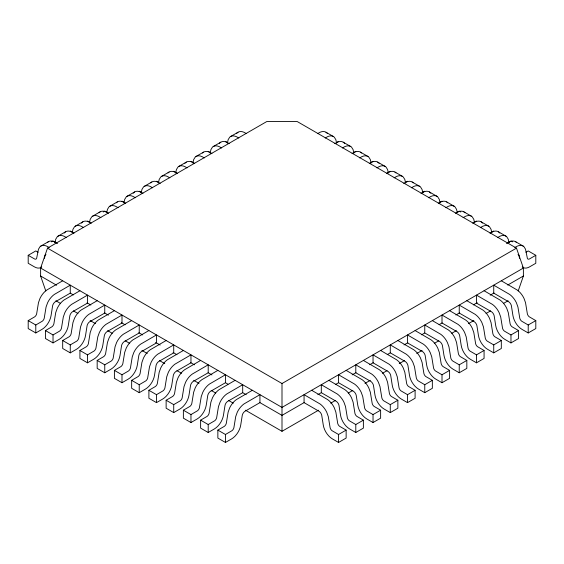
<?xml version="1.0" encoding="UTF-8"?>
<svg xmlns="http://www.w3.org/2000/svg" width="564" height="564" viewBox="0 0 564 564"><rect width="100%" height="100%" fill="white"/><g stroke="black" fill="none" stroke-linecap="round" stroke-linejoin="round"><path stroke-width="0.85" d="M44.471 258.354L44.972 255.774A4.167 2.404 60 0 1 45.331 254.9L45.444 254.78M54.99 242.731L55.723 239.249L57.288 236.711A13.931 8.044 60 0 1 63.972 236.203L66.404 237.543M72.234 232.777L72.96 229.294L74.526 226.756A13.931 8.044 60 0 1 81.216 226.249L83.641 227.588M89.472 222.822L90.205 219.34L91.77 216.802A13.931 8.044 60 0 1 98.453 216.294L100.885 217.633M106.878 212.008L107.449 209.385L109.014 206.847A13.931 8.044 60 0 1 115.698 206.339L118.13 207.686M123.96 202.913L124.686 199.43L126.251 196.892A13.931 8.044 60 0 1 132.942 196.385L135.367 197.731M141.197 192.958L141.931 189.476L143.496 186.938A13.931 8.044 60 0 1 150.179 186.43L152.611 187.777M158.442 183.004L159.168 179.521L160.733 176.99A13.931 8.044 60 0 1 167.423 176.476L169.856 177.822M175.686 173.049L176.412 169.574L177.977 167.036A13.931 8.044 60 0 1 184.668 166.521L187.093 167.868M192.923 163.095L193.656 159.619L195.222 157.081A13.931 8.044 60 0 1 201.905 156.566L204.337 157.913M210.168 153.14L210.894 149.664L212.459 147.126A13.931 8.044 60 0 1 219.149 146.612L221.582 147.958M227.412 143.185L228.138 139.71L229.703 137.172A13.931 8.044 60 0 1 236.394 136.657L238.819 138.004M45.79 290.946L40.615 276.015L40.615 268.048L47.51 248.139L266.779 121.549L297.221 121.549L516.49 248.139L523.385 268.048L523.385 276.015L518.21 290.946M47.327 242.626L47.63 242.287A13.931 8.044 60 0 1 54.32 241.78L55.244 242.252M64.24 233.045L64.874 232.333A13.931 8.044 60 0 1 71.557 231.825L73.99 233.165M81.477 223.09L82.111 222.378A13.931 8.044 60 0 1 88.802 221.871L89.725 222.343M99.052 212.762L99.356 212.424A13.931 8.044 60 0 1 106.039 211.916L106.97 212.388M116.297 202.807L116.6 202.469A13.931 8.044 60 0 1 123.283 201.961L124.214 202.434M133.203 193.226L133.837 192.514A13.931 8.044 60 0 1 140.528 192.007L141.451 192.479M150.778 182.898L151.082 182.56A13.931 8.044 60 0 1 157.765 182.052L158.695 182.524M168.023 172.944L168.326 172.605A13.931 8.044 60 0 1 175.009 172.098L175.94 172.57M184.929 163.363L185.26 162.989M202.504 153.034L202.807 152.696A13.931 8.044 60 0 1 209.491 152.188L210.421 152.661M219.417 143.453L220.052 142.741A13.931 8.044 60 0 1 226.735 142.234L229.167 143.573M236.654 133.499L237.289 132.787A13.931 8.044 60 0 1 243.979 132.279L246.405 133.619M40.777 246.108L48.363 241.73M58.021 236.154L65.607 231.776M75.266 226.199L82.852 221.821M92.503 216.245L100.089 211.867M109.747 206.29L117.333 201.912M126.992 196.335L134.577 191.957M144.229 186.381L151.815 182.003M161.473 176.426L169.059 172.048M178.718 166.472L186.303 162.094M195.955 156.517L203.541 152.139M213.199 146.562L220.785 142.184M230.443 136.608L238.029 132.23M41.743 266.92A13.085 7.558 60 0 1 34.404 266.857L28.2 263.275L28.2 255.309L35.786 250.931L38.042 252.228M51.514 241.85L53.03 240.976L57.5 243.556M103.233 211.986L104.756 211.112L108.471 213.255M62.682 280.794L46.727 290.065A13.931 8.044 -60 0 0 40.044 298.293L38.479 302.642L36.639 313.845A3.321 1.918 -60 0 1 34.672 316.841L28.2 320.613L28.2 328.572L35.786 332.95L41.997 329.369A13.085 7.558 -60 0 0 51.07 315.544L52.558 306.097A4.167 2.404 -60 0 1 52.917 304.8L53.108 304.37A4.167 2.404 -60 0 1 55.441 301.698L70.267 293.132L70.267 285.172L54.32 294.443A13.931 8.044 -60 0 0 47.63 302.678L46.065 307.02L44.225 318.223A3.321 1.918 -60 0 1 42.265 321.219L35.786 324.991L28.2 320.613M317.595 133.619L320.021 132.279A13.931 8.044 -60 0 1 326.711 132.787L327.346 133.499M325.181 138.004L327.606 136.657A13.931 8.044 -60 0 1 334.297 137.172L335.862 139.71L336.588 143.185M79.926 290.749L63.972 300.02A13.931 8.044 -60 0 0 57.288 308.247L55.723 312.597L53.883 323.799A3.321 1.918 -60 0 1 51.916 326.796L45.444 330.567L45.444 338.527L53.03 342.905L59.234 339.324A13.085 7.558 -60 0 0 68.307 325.498L69.795 316.051A4.167 2.404 -60 0 1 70.162 314.754L70.352 314.324A4.167 2.404 -60 0 1 72.685 311.652L87.512 303.087L87.512 295.127L71.557 304.398A13.931 8.044 -60 0 0 64.874 312.625L63.309 316.975L61.469 328.178A3.321 1.918 -60 0 1 59.502 331.174L53.03 334.945L45.444 330.567M334.833 143.573L337.265 142.234A13.931 8.044 -60 0 1 343.948 142.741L344.583 143.453M337.053 142.297L338.555 141.43M342.418 147.958L344.851 146.612A13.931 8.044 -60 0 1 351.541 147.126L353.106 149.664L353.832 153.14M97.17 300.704L81.216 309.974A13.931 8.044 -60 0 0 74.526 318.202L72.96 322.552L71.12 333.754A3.321 1.918 -60 0 1 69.16 336.75L62.682 340.515L62.682 348.481L70.267 352.86L76.478 349.278A13.085 7.558 -60 0 0 85.552 335.453L87.039 326.006A4.167 2.404 -60 0 1 87.399 324.709L87.589 324.279A4.167 2.404 -60 0 1 89.923 321.607L104.756 313.041L104.756 305.082L88.802 314.352A13.931 8.044 -60 0 0 82.111 322.58L80.546 326.93L78.713 338.132A3.321 1.918 -60 0 1 76.746 341.128L70.267 344.9L62.682 340.515M352.077 153.528L355.792 151.385M359.663 157.913L362.095 156.566A13.931 8.044 -60 0 1 368.778 157.081L370.344 159.619L371.077 163.095M114.407 310.651L98.453 319.929A13.931 8.044 -60 0 0 91.77 328.156L90.205 332.499L88.365 343.709A3.321 1.918 -60 0 1 86.398 346.705L79.926 350.47L79.926 358.436L87.512 362.814L93.716 359.233A13.085 7.558 -60 0 0 102.796 345.401L104.284 335.961A4.167 2.404 -60 0 1 104.643 334.663L104.833 334.233A4.167 2.404 -60 0 1 107.167 331.561L121.993 322.996L121.993 315.036L106.039 324.307A13.931 8.044 -60 0 0 99.356 332.534L97.791 336.884L95.95 348.087A3.321 1.918 -60 0 1 93.984 351.083L87.512 354.855L79.926 350.47M369.321 163.482L373.037 161.339M376.907 167.868L379.332 166.521A13.931 8.044 -60 0 1 386.023 167.036L387.588 169.574L388.314 173.049M131.652 320.606L115.698 329.884A13.931 8.044 -60 0 0 109.014 338.111L107.449 342.454L105.609 353.663A3.321 1.918 -60 0 1 103.642 356.659L97.17 360.424L97.17 368.391L104.756 372.769L110.96 369.187A13.085 7.558 -60 0 0 120.033 355.355L121.521 345.915A4.167 2.404 -60 0 1 121.887 344.618L122.078 344.188A4.167 2.404 -60 0 1 124.411 341.516L139.237 332.95L139.237 324.991L123.283 334.262A13.931 8.044 -60 0 0 116.6 342.489L115.035 346.839L113.195 358.041A3.321 1.918 -60 0 1 111.228 361.038L104.756 364.809L97.17 360.424M386.559 173.437L390.281 171.294M394.144 177.822L396.577 176.476A13.931 8.044 -60 0 1 403.267 176.99L404.832 179.521L405.558 183.004M148.896 330.56L132.942 339.838A13.931 8.044 -60 0 0 126.251 348.066L124.686 352.408L122.846 363.618A3.321 1.918 -60 0 1 120.886 366.614L114.407 370.379L114.407 378.345L121.993 382.723L128.204 379.142A13.085 7.558 -60 0 0 137.278 365.31L138.765 355.87A4.167 2.404 -60 0 1 139.125 354.573L139.315 354.143A4.167 2.404 -60 0 1 141.649 351.471L156.482 342.905L156.482 334.945L140.528 344.216A13.931 8.044 -60 0 0 133.837 352.444L132.272 356.793L130.432 367.996A3.321 1.918 -60 0 1 128.472 370.992L121.993 374.764L114.407 370.379M403.803 183.392L407.518 181.248M411.389 187.777L413.821 186.43A13.931 8.044 -60 0 1 420.504 186.938L422.069 189.476L422.803 192.958M166.133 340.515L150.179 349.793A13.931 8.044 -60 0 0 143.496 358.02L141.931 362.363L140.091 373.572A3.321 1.918 -60 0 1 138.124 376.569L131.652 380.333L131.652 388.3L139.237 392.678L145.441 389.097A13.085 7.558 -60 0 0 154.522 375.264L156.009 365.824A4.167 2.404 -60 0 1 156.369 364.527L156.559 364.097A4.167 2.404 -60 0 1 158.893 361.425L173.719 352.86L173.719 344.9L157.765 354.171A13.931 8.044 -60 0 0 151.082 362.398L149.516 366.748L147.676 377.95A3.321 1.918 -60 0 1 145.709 380.947L139.237 384.719L131.652 380.333M421.04 193.346L424.762 191.203M428.633 197.731L431.058 196.385A13.931 8.044 -60 0 1 437.749 196.892L439.314 199.43L440.04 202.913M183.378 350.47L167.423 359.747A13.931 8.044 -60 0 0 160.733 367.975L159.168 372.318L157.335 383.527A3.321 1.918 -60 0 1 155.368 386.523L148.896 390.288L148.896 398.254L156.482 402.633L162.686 399.051A13.085 7.558 -60 0 0 171.759 385.219L173.247 375.779A4.167 2.404 -60 0 1 173.613 374.482L173.804 374.052A4.167 2.404 -60 0 1 176.137 371.38L190.963 362.814L190.963 354.855L175.009 364.125A13.931 8.044 -60 0 0 168.326 372.353L166.761 376.703L164.921 387.905A3.321 1.918 -60 0 1 162.954 390.901L156.482 394.673L148.896 390.288M438.284 203.301L442.007 201.158M445.87 207.686L448.302 206.339A13.931 8.044 -60 0 1 454.986 206.847L456.551 209.385L457.122 212.008M200.622 360.424L184.668 369.702A13.931 8.044 -60 0 0 177.977 377.929L176.412 382.272L174.572 393.482A3.321 1.918 -60 0 1 172.612 396.478L166.133 400.243L166.133 408.209L173.719 412.587L179.93 409.006A13.085 7.558 -60 0 0 189.003 395.174L190.491 385.734A4.167 2.404 -60 0 1 190.851 384.436L191.041 384.006A4.167 2.404 -60 0 1 193.374 381.334L208.208 372.769L208.208 364.809L192.253 374.08A13.931 8.044 -60 0 0 185.563 382.307L183.998 386.657L182.158 397.86A3.321 1.918 -60 0 1 180.198 400.856L173.719 404.628L166.133 400.243M455.529 213.255L459.244 211.112L460.767 211.986M463.114 217.633L465.547 216.294A13.931 8.044 -60 0 1 472.23 216.802L473.795 219.34L474.528 222.822M217.859 370.379L201.905 379.657A13.931 8.044 -60 0 0 195.222 387.884L193.656 392.227L191.816 403.436A3.321 1.918 -60 0 1 189.849 406.433L183.378 410.197L183.378 418.164L190.963 422.542L197.167 418.96A13.085 7.558 -60 0 0 206.248 405.128L207.728 395.688A4.167 2.404 -60 0 1 208.095 394.391L208.285 393.961A4.167 2.404 -60 0 1 210.619 391.289L225.445 382.723L225.445 374.764L209.491 384.035A13.931 8.044 -60 0 0 202.807 392.262L201.242 396.612L199.402 407.814A3.321 1.918 -60 0 1 197.435 410.811L190.963 414.582L183.378 410.197M472.766 223.21L476.488 221.067M480.359 227.588L482.784 226.249A13.931 8.044 -60 0 1 489.474 226.756L491.04 229.294L491.766 232.777M235.103 380.333L219.149 389.611A13.931 8.044 -60 0 0 212.459 397.839L210.894 402.181L209.061 413.391A3.321 1.918 -60 0 1 207.094 416.387L200.622 420.152L200.622 428.118L208.208 432.496L214.412 428.915A13.085 7.558 -60 0 0 223.485 415.083L224.973 405.643A4.167 2.404 -60 0 1 225.339 404.346L225.522 403.916A4.167 2.404 -60 0 1 227.863 401.244L242.689 392.678L242.689 384.719L226.735 393.989A13.931 8.044 -60 0 0 220.052 402.217L218.487 406.566L216.647 417.769A3.321 1.918 -60 0 1 214.68 420.765L208.208 424.537L200.622 420.152M490.01 233.165L492.442 231.825A13.931 8.044 -60 0 1 499.126 232.333L499.76 233.045M492.224 231.889L493.733 231.021M497.596 237.543L500.028 236.203A13.931 8.044 -60 0 1 506.712 236.711L508.277 239.249L509.01 242.731M252.341 390.288L236.394 399.566A13.931 8.044 -60 0 0 229.703 407.793L228.138 412.136L226.298 423.345A3.321 1.918 -60 0 1 224.338 426.342L217.859 430.106L217.859 438.073L225.445 442.451L231.656 438.87A13.085 7.558 -60 0 0 240.729 425.037L242.217 415.597A4.167 2.404 -60 0 1 242.576 414.3L242.767 413.87A4.167 2.404 -60 0 1 245.1 411.198L259.933 402.633L259.933 394.673L243.979 403.944A13.931 8.044 -60 0 0 237.289 412.171L235.724 416.521L233.884 427.724A3.321 1.918 -60 0 1 231.924 430.72L225.445 434.491L217.859 430.106M506.5 243.556L510.97 240.976L512.486 241.85M514.84 247.497L517.273 246.158A13.931 8.044 -60 0 1 523.956 246.665L525.521 249.203L527.361 258.291A3.321 1.918 -60 0 0 529.328 259.017L535.8 255.309L535.8 263.275L529.596 266.857A13.085 7.558 -60 0 1 522.257 266.92M47.51 248.139L282 383.52L516.49 248.139M525.958 252.228L528.214 250.931L535.8 255.309M523.385 268.048L282 407.412L40.615 268.048M304.116 402.604L282 415.379L259.919 402.625M317.842 394.68L321.656 392.481M335.383 384.556L338.435 382.794M352.162 374.87L355.976 372.67M369.702 364.739L373.516 362.539M387.242 354.615L390.295 352.852L405.107 361.425A4.167 2.404 60 0 1 407.441 364.097L407.631 364.527A4.167 2.404 60 0 1 407.991 365.824L409.478 375.264A13.085 7.558 60 0 0 418.558 389.097L424.762 392.678L432.348 388.3L432.348 380.333L425.876 376.569A3.321 1.918 60 0 1 423.909 373.572L422.069 362.363L420.504 358.02A13.931 8.044 60 0 0 413.821 349.793L397.867 340.515M404.021 344.928L407.835 342.729M421.562 334.804L424.607 333.042M439.102 324.674L442.148 322.911M455.874 314.987L459.688 312.787M473.415 304.863L477.229 302.664M490.194 295.176L494.008 292.977M507.734 285.046L523.385 276.015M245.453 410.204L282 431.305L318.547 410.204M330.723 403.175L335.291 400.532M348.235 393.066L352.803 390.429M364.986 383.393L370.315 380.319M382.498 373.283L387.066 370.647M399.241 363.611L404.571 360.537M416.754 353.501L422.084 350.427M434.266 343.391L438.834 340.755M451.778 333.282L456.346 330.645M468.529 323.616L473.852 320.535M486.034 313.506L490.602 310.87M503.546 303.397L508.115 300.76M338.555 434.491L346.141 430.106L346.141 438.073L338.555 442.451L332.344 438.87A13.085 7.558 60 0 1 323.271 425.037L321.783 415.597A4.167 2.404 60 0 0 321.424 414.3L321.233 413.87A4.167 2.404 60 0 0 318.9 411.198L304.067 402.633L304.067 394.673L320.021 403.944A13.931 8.044 60 0 1 326.711 412.171L328.276 416.521L330.116 427.724A3.321 1.918 60 0 0 332.076 430.72L338.555 434.491L338.555 442.451M355.792 424.537L363.378 420.152L363.378 428.118L355.792 432.496L349.588 428.915A13.085 7.558 60 0 1 340.515 415.083L339.027 405.643A4.167 2.404 60 0 0 338.661 404.346L338.478 403.916A4.167 2.404 60 0 0 336.137 401.244L321.311 392.678L321.311 384.719L337.265 393.989A13.931 8.044 60 0 1 343.948 402.217L345.513 406.566L347.353 417.769A3.321 1.918 60 0 0 349.32 420.765L355.792 424.537L355.792 432.496M373.037 414.582L380.622 410.197L380.622 418.164L373.037 422.542L366.833 418.96A13.085 7.558 60 0 1 357.752 405.128L356.272 395.688A4.167 2.404 60 0 0 355.905 394.391L355.715 393.961A4.167 2.404 60 0 0 353.381 391.289L338.555 382.723L338.555 374.764L354.509 384.035A13.931 8.044 60 0 1 361.193 392.262L362.758 396.612L364.598 407.814A3.321 1.918 60 0 0 366.565 410.811L373.037 414.582L373.037 422.542M390.281 404.628L397.867 400.243L397.867 408.209L390.281 412.587L384.07 409.006A13.085 7.558 60 0 1 374.997 395.174L373.509 385.734A4.167 2.404 60 0 0 373.149 384.436L372.959 384.006A4.167 2.404 60 0 0 370.626 381.334L355.792 372.769L355.792 364.809L371.746 374.08A13.931 8.044 60 0 1 378.437 382.307L380.002 386.657L381.842 397.86A3.321 1.918 60 0 0 383.802 400.856L390.281 404.628L390.281 412.587M407.518 394.673L415.104 390.288L415.104 398.254L407.518 402.633L401.314 399.051A13.085 7.558 60 0 1 392.241 385.219L390.753 375.779A4.167 2.404 60 0 0 390.387 374.482L390.196 374.052A4.167 2.404 60 0 0 387.863 371.38L373.037 362.814L373.037 354.855L388.991 364.125A13.931 8.044 60 0 1 395.674 372.353L397.239 376.703L399.079 387.905A3.321 1.918 60 0 0 401.046 390.901L407.518 394.673L407.518 402.633M390.281 352.86L390.281 344.9L406.235 354.171A13.931 8.044 60 0 1 412.918 362.398L414.484 366.748L416.324 377.95A3.321 1.918 60 0 0 418.291 380.947L424.762 384.719L432.348 380.333M442.007 374.764L449.593 370.379L449.593 378.345L442.007 382.723L435.796 379.142A13.085 7.558 60 0 1 426.722 365.31L425.235 355.87A4.167 2.404 60 0 0 424.875 354.573L424.685 354.143A4.167 2.404 60 0 0 422.351 351.471L407.518 342.905L407.518 334.945L423.472 344.216A13.931 8.044 60 0 1 430.163 352.444L431.728 356.793L433.568 367.996A3.321 1.918 60 0 0 435.528 370.992L442.007 374.764L442.007 382.723M459.244 364.809L466.83 360.424L466.83 368.391L459.244 372.769L453.04 369.187A13.085 7.558 60 0 1 443.967 355.355L442.479 345.915A4.167 2.404 60 0 0 442.113 344.618L441.922 344.188A4.167 2.404 60 0 0 439.589 341.516L424.762 332.95L424.762 324.991L440.717 334.262A13.931 8.044 60 0 1 447.4 342.489L448.965 346.839L450.805 358.041A3.321 1.918 60 0 0 452.772 361.038L459.244 364.809L459.244 372.769M476.488 354.855L484.074 350.47L484.074 358.436L476.488 362.814L470.284 359.233A13.085 7.558 60 0 1 461.204 345.401L459.716 335.961A4.167 2.404 60 0 0 459.357 334.663L459.166 334.233A4.167 2.404 60 0 0 456.833 331.561L442.007 322.996L442.007 315.036L457.961 324.307A13.931 8.044 60 0 1 464.644 332.534L466.209 336.884L468.049 348.087A3.321 1.918 60 0 0 470.016 351.083L476.488 354.855L476.488 362.814M493.733 344.9L501.318 340.515L501.318 348.481L493.733 352.86L487.522 349.278A13.085 7.558 60 0 1 478.448 335.453L476.961 326.006A4.167 2.404 60 0 0 476.601 324.709L476.411 324.279A4.167 2.404 60 0 0 474.077 321.607L459.244 313.041L459.244 305.082L475.198 314.352A13.931 8.044 60 0 1 481.889 322.58L483.454 326.93L485.287 338.132A3.321 1.918 60 0 0 487.254 341.128L493.733 344.9L493.733 352.86M510.97 334.945L518.556 330.567L518.556 338.527L510.97 342.905L504.766 339.324A13.085 7.558 60 0 1 495.693 325.498L494.205 316.051A4.167 2.404 60 0 0 493.838 314.754L493.648 314.324A4.167 2.404 60 0 0 491.314 311.652L476.488 303.087L476.488 295.127L492.442 304.398A13.931 8.044 60 0 1 499.126 312.625L500.691 316.975L502.531 328.178A3.321 1.918 60 0 0 504.498 331.174L510.97 334.945L510.97 342.905M528.214 324.991L535.8 320.613L535.8 328.572L528.214 332.95L522.003 329.369A13.085 7.558 60 0 1 512.93 315.544L511.442 306.097A4.167 2.404 60 0 0 511.083 304.8L510.892 304.37A4.167 2.404 60 0 0 508.559 301.698L493.733 293.132L493.733 285.172L509.68 294.443A13.931 8.044 60 0 1 516.37 302.678L517.935 307.02L519.775 318.223A3.321 1.918 60 0 0 521.735 321.219L528.214 324.991L528.214 332.95M353.579 152.661L354.509 152.188A13.931 8.044 -60 0 1 361.193 152.696L361.496 153.034M370.823 162.615L371.746 162.143A13.931 8.044 -60 0 1 378.437 162.651M388.06 172.57L388.991 172.098A13.931 8.044 -60 0 1 395.674 172.605L395.977 172.944M405.304 182.524L406.235 182.052A13.931 8.044 -60 0 1 412.918 182.56L413.222 182.898M422.549 192.479L423.472 192.007A13.931 8.044 -60 0 1 430.163 192.514L430.797 193.226M439.786 202.434L440.717 201.961A13.931 8.044 -60 0 1 447.4 202.469L447.703 202.807M457.03 212.388L457.961 211.916A13.931 8.044 -60 0 1 464.644 212.424L464.947 212.762M474.275 222.343L475.198 221.871A13.931 8.044 -60 0 1 481.889 222.378L482.523 223.09M508.756 242.252L509.68 241.78A13.931 8.044 -60 0 1 516.37 242.287L516.673 242.626M193.177 162.615L192.253 162.143A13.931 8.044 60 0 0 185.563 162.651M325.971 132.23L333.557 136.608M343.215 142.184L350.801 146.562M360.459 152.139L368.045 156.517M377.697 162.094L385.282 166.472M394.941 172.048L402.527 176.426M412.185 182.003L419.771 186.381M429.423 191.957L437.008 196.335M446.667 201.912L454.253 206.29M463.911 211.867L471.497 216.245M481.148 221.821L488.734 226.199M498.393 231.776L505.978 236.154M515.637 241.73L523.223 246.108M501.318 280.794L517.273 290.065A13.931 8.044 60 0 1 523.956 298.293L525.521 302.642L527.361 313.845A3.321 1.918 60 0 0 529.328 316.841L535.8 320.613M225.445 141.43L226.947 142.297M484.074 290.749L500.028 300.02A13.931 8.044 60 0 1 506.712 308.247L508.277 312.597L510.117 323.799A3.321 1.918 60 0 0 512.084 326.796L518.556 330.567M208.208 151.385L211.923 153.528M466.83 300.704L482.784 309.974A13.931 8.044 60 0 1 489.474 318.202L491.04 322.552L492.88 333.754A3.321 1.918 60 0 0 494.839 336.75L501.318 340.515M190.963 161.339L194.679 163.482M449.593 310.651L465.547 319.929A13.931 8.044 60 0 1 472.23 328.156L473.795 332.499L475.635 343.709A3.321 1.918 60 0 0 477.602 346.705L484.074 350.47M173.719 171.294L177.441 173.437M432.348 320.606L448.302 329.884A13.931 8.044 60 0 1 454.986 338.111L456.551 342.454L458.391 353.663A3.321 1.918 60 0 0 460.358 356.659L466.83 360.424M156.482 181.248L160.197 183.392M415.104 330.56L431.058 339.838A13.931 8.044 60 0 1 437.749 348.066L439.314 352.408L441.154 363.618A3.321 1.918 60 0 0 443.114 366.614L449.593 370.379M139.237 191.203L142.96 193.346M121.993 201.158L125.716 203.301M380.622 350.47L396.577 359.747A13.931 8.044 60 0 1 403.267 367.975L404.832 372.318L406.665 383.527A3.321 1.918 60 0 0 408.632 386.523L415.104 390.288M363.378 360.424L379.332 369.702A13.931 8.044 60 0 1 386.023 377.929L387.588 382.272L389.428 393.482A3.321 1.918 60 0 0 391.388 396.478L397.867 400.243M87.512 221.067L91.234 223.21M346.141 370.379L362.095 379.657A13.931 8.044 60 0 1 368.778 387.884L370.344 392.227L372.184 403.436A3.321 1.918 60 0 0 374.151 406.433L380.622 410.197M70.267 231.021L71.776 231.889M328.897 380.333L344.851 389.611A13.931 8.044 60 0 1 351.541 397.839L353.106 402.181L354.939 413.391A3.321 1.918 60 0 0 356.906 416.387L363.378 420.152M311.659 390.288L327.606 399.566A13.931 8.044 60 0 1 334.297 407.793L335.862 412.136L337.702 423.345A3.321 1.918 60 0 0 339.662 426.342L346.141 430.106M49.16 247.497L46.727 246.158A13.931 8.044 60 0 0 40.044 246.665L38.479 249.203L36.639 258.291A3.321 1.918 60 0 1 34.672 259.017L28.2 255.309M40.615 276.015L56.604 285.243M70.31 293.16L73.355 294.916M87.06 302.833L90.874 305.032M104.58 312.942L108.387 315.142M121.33 322.615L125.137 324.815M138.843 332.725L142.65 334.924M155.593 342.397L160.162 345.034M173.113 352.507L176.92 354.707M190.625 362.624L194.432 364.816M208.137 372.733L211.944 374.933M225.649 382.843L227.934 384.162M242.4 392.516L246.214 394.715M55.885 300.76L60.454 303.397M73.398 310.87L77.966 313.506M90.148 320.535L95.471 323.616M107.653 330.645L112.222 333.282M125.166 340.755L129.734 343.391M141.917 350.427L147.246 353.501M159.429 360.537L164.758 363.611M176.934 370.647L181.502 373.283M193.685 380.319L199.014 383.393M211.197 390.429L215.765 393.066M228.709 400.532L233.277 403.175M518.556 254.78L518.668 254.9A4.167 2.404 -60 0 1 519.028 255.774L519.529 258.354M378.74 162.989L379.071 163.363M424.762 384.719L424.762 392.678M282 383.52L282 431.305M225.445 434.491L225.445 442.451M208.208 424.537L208.208 432.496M190.963 414.582L190.963 422.542M173.719 404.628L173.719 412.587M156.482 394.673L156.482 402.633M139.237 384.719L139.237 392.678M121.993 374.764L121.993 382.723M104.756 364.809L104.756 372.769M87.512 354.855L87.512 362.814M70.267 344.9L70.267 352.86M53.03 334.945L53.03 342.905M35.786 324.991L35.786 332.95M518.013 254.406A4.167 2.404 -60 0 1 518.478 254.688M45.522 254.688A4.167 2.404 60 0 1 45.987 254.406"/></g></svg>
